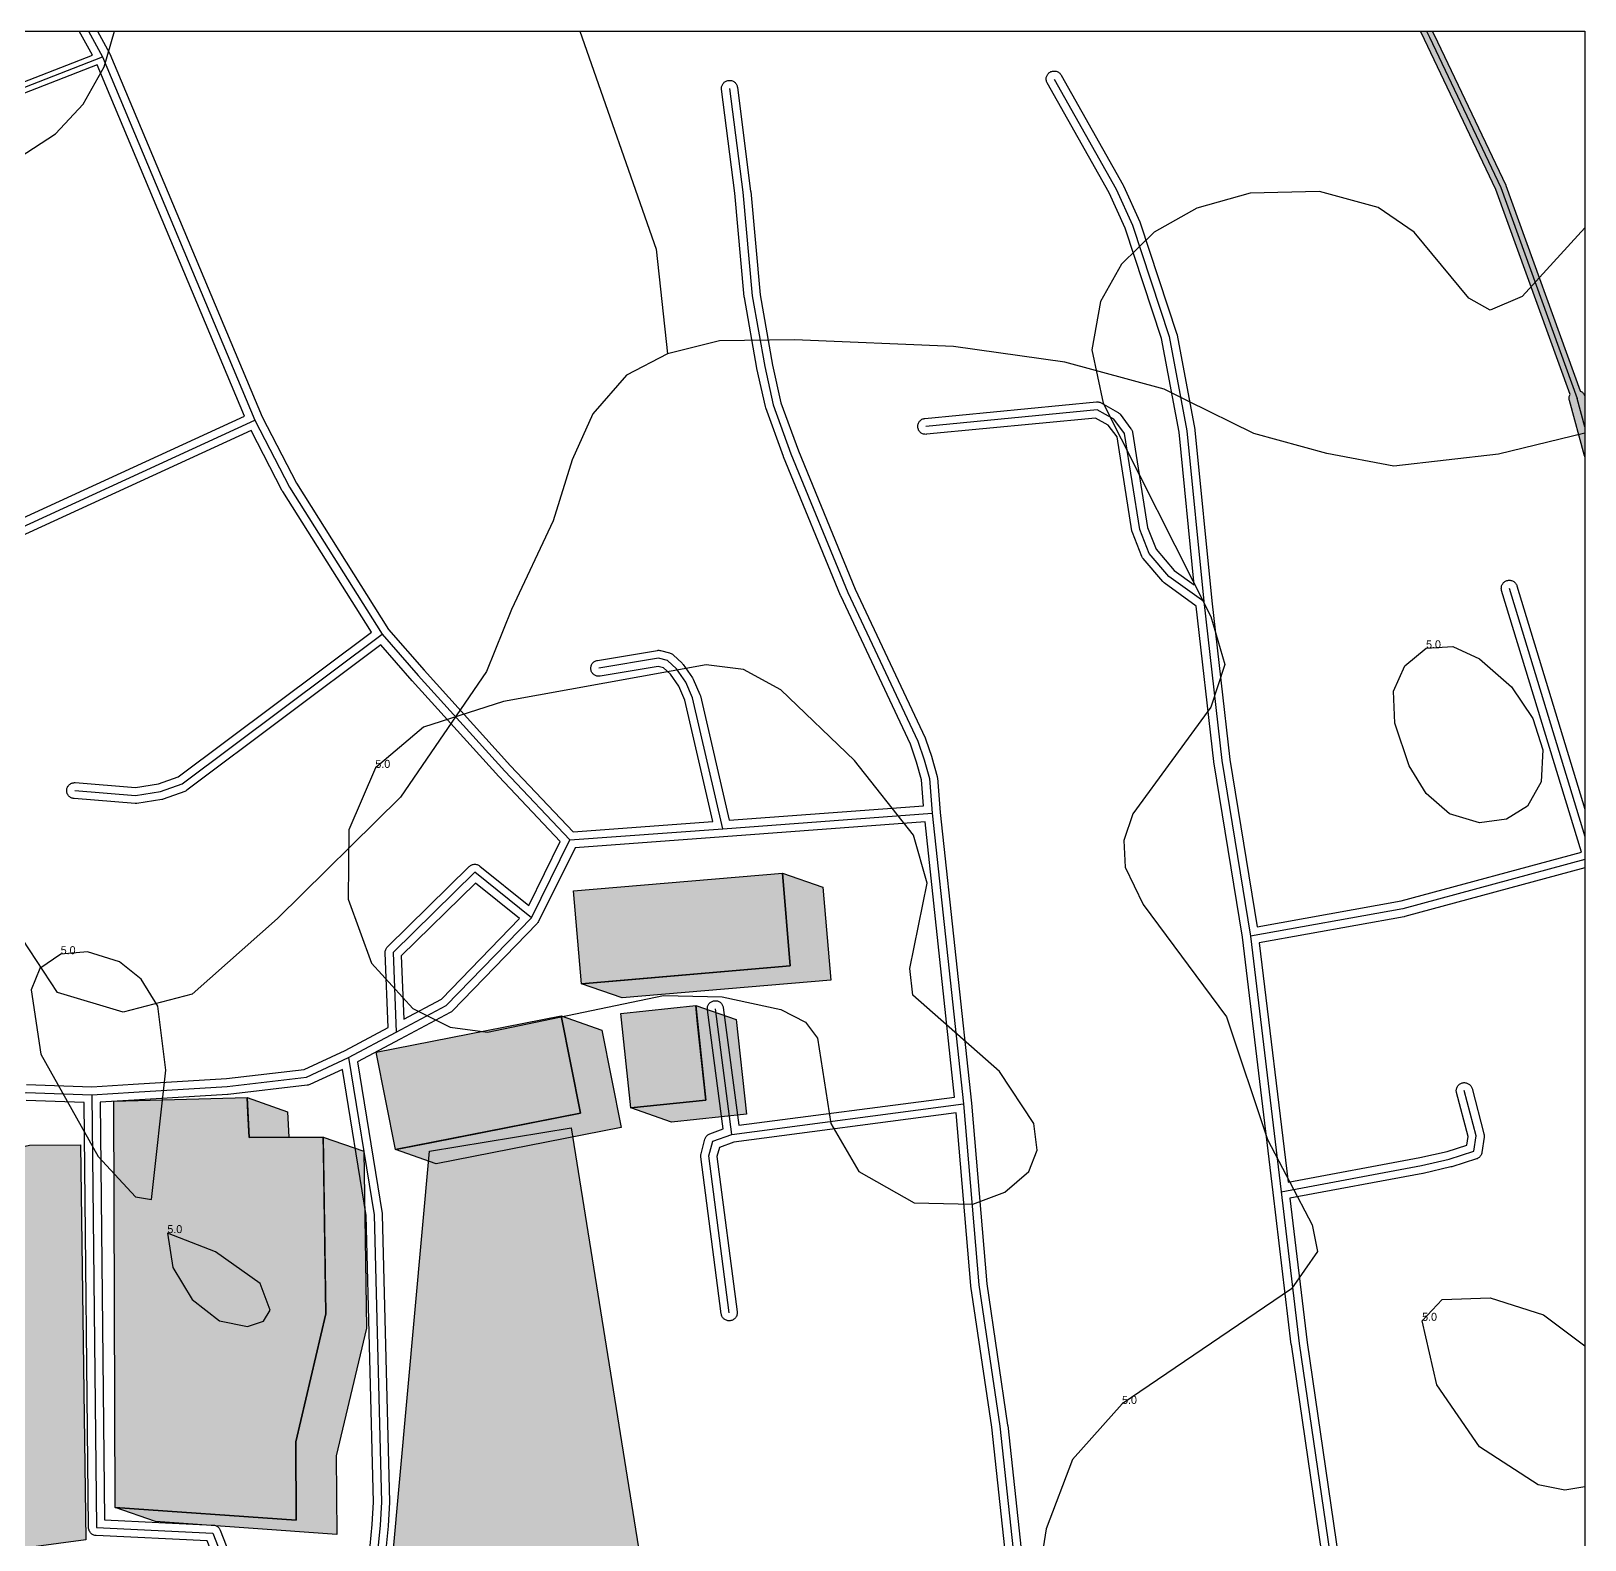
# Model space of a CAD drawing. Header units: metres. Extents: x 0 to 507, y 0 to 750.
# Drawn here: x 215.4 to 506.7, y 467.6 to 750.4 of the extents above; entities that cross this region are included whole.
import ezdxf

# ---------------------------------------------------------------- set-up
doc = ezdxf.new("R2010")
doc.units = ezdxf.units.M
for name, color, linetype, true_color in [('TPX_10_CONTOUR_LINES', 7, 'Continuous', 0x000000), ('TPX_11_CONTOUR_LINES_TEXT', 7, 'Continuous', 0x000000), ('TPX_12_GREEN_AREAS', 7, 'Continuous', 0x58ba48), ('TPX_13_GREEN_AREAS_HATCH', 7, 'Continuous', 0x58ba48), ('TPX_14_WATERWAYS', 7, 'Continuous', 0x7aafdf), ('TPX_3_BUILDINGS_HATCH', 7, 'Continuous', 0xf0f0f0), ('TPX_4_BUILDINGS_SHADOWS_OUTLINES', 7, 'Continuous', 0x000000), ('TPX_5_BUILDINGS_SHADOWS_HATCH', 7, 'Continuous', 0x000000), ('TPX_9_ROADS_OUTLINES_HATCH', 7, 'Continuous', 0xc8c8c8)]:
    doc.layers.add(name, color=color, linetype=linetype, true_color=true_color)
for name, color, linetype in [('TPX_2_BUILDINGS', 7, 'Continuous'), ('TPX_7_ROADS', 7, 'Continuous'), ('TPX_8_ROADS_OUTLINES', 7, 'Continuous')]:
    doc.layers.add(name, color=color, linetype=linetype)

msp = doc.modelspace()

# ---------------------------------------------------------------- hatches: boundary and pattern name
at = {"layer": 'TPX_13_GREEN_AREAS_HATCH'}
h = msp.add_hatch(color=256, dxfattribs=at)
h.dxf.hatch_style = 1
h.paths.add_polyline_path([(290.06, 540.5), (316.64, 544.84), (329.5, 464.61), (281.75, 448.71), (290.06, 540.5)])
h = msp.add_hatch(color=256, dxfattribs=at)
h.dxf.hatch_style = 1
h.paths.add_polyline_path([(215.04, 541.64), (224.61, 541.7), (225.64, 467.66), (112.86, 452.51), (108.43, 517.93), (215.04, 541.64)])
at = {"layer": 'TPX_3_BUILDINGS_HATCH'}
h = msp.add_hatch(color=256, dxfattribs=at)
h.dxf.hatch_style = 1
h.paths.add_polyline_path([(356.23, 592.61), (357.71, 575.2), (318.56, 571.87), (317.07, 589.29), (356.23, 592.61)])
h = msp.add_hatch(color=256, dxfattribs=at)
h.dxf.hatch_style = 1
h.paths.add_polyline_path([(314.75, 565.83), (318.37, 547.58), (283.72, 540.78), (280.09, 559.03), (314.75, 565.83)])
h = msp.add_hatch(color=256, dxfattribs=at)
h.dxf.hatch_style = 1
h.paths.add_polyline_path([(339.98, 567.78), (341.87, 550.05), (327.82, 548.58), (325.93, 566.29), (339.98, 567.78)])
h = msp.add_hatch(color=256, dxfattribs=at)
h.dxf.hatch_style = 1
h.paths.add_polyline_path([(230.85, 549.84), (255.86, 550.53), (256.23, 543.04), (270.15, 543.13), (270.64, 509.98), (264.98, 486.02), (265.07, 471.32), (231.11, 473.71), (230.85, 549.84)])
at = {"layer": 'TPX_5_BUILDINGS_SHADOWS_HATCH'}
h = msp.add_hatch(color=256, dxfattribs=at)
h.dxf.hatch_style = 1
h.paths.add_polyline_path([(365.32, 572.55), (326.17, 569.23), (318.56, 571.87), (325.89, 572.49), (357.71, 575.2), (356.23, 592.61), (363.83, 589.96), (365.32, 572.55)])
h = msp.add_hatch(color=256, dxfattribs=at)
h.dxf.hatch_style = 1
h.paths.add_polyline_path([(325.98, 544.93), (291.33, 538.13), (283.72, 540.78), (290.53, 542.11), (318.37, 547.58), (314.75, 565.83), (322.36, 563.18), (325.98, 544.93)])
h = msp.add_hatch(color=256, dxfattribs=at)
h.dxf.hatch_style = 1
h.paths.add_polyline_path([(349.48, 547.41), (335.43, 545.93), (327.82, 548.58), (341.87, 550.05), (340.34, 564.36), (339.98, 567.78), (347.59, 565.13), (349.48, 547.41)])
h = msp.add_hatch(color=256, dxfattribs=at)
h.dxf.hatch_style = 1
h.paths.add_polyline_path([(263.71, 543.09), (270.15, 543.13), (270.15, 543.13), (270.15, 543.13), (270.15, 543.13), (270.15, 543.13), (270.15, 543.13), (270.15, 543.13), (270.15, 543.13), (270.15, 543.13), (270.15, 543.13), (270.15, 543.13), (270.15, 543.13), (270.15, 543.13), (270.15, 543.13), (270.15, 543.13), (270.15, 543.13), (270.15, 543.13), (270.15, 543.13), (270.15, 543.13), (270.15, 543.13), (270.15, 543.13), (270.15, 543.13), (270.15, 543.13), (270.15, 543.13), (270.15, 543.13), (270.15, 543.13), (270.15, 543.13), (270.15, 543.13), (270.15, 543.13), (270.15, 543.13), (270.15, 543.13), (270.15, 543.13), (270.15, 543.13), (256.23, 543.04), (256.23, 543.04), (256.23, 543.04), (256.23, 543.04), (256.23, 543.04), (256.23, 543.04), (256.23, 543.04), (256.23, 543.04), (256.23, 543.04), (256.23, 543.04), (256.23, 543.04), (256.23, 543.04), (256.23, 543.04), (256.23, 543.04), (256.23, 543.04), (256.23, 543.04), (256.23, 543.04), (256, 547.68), (255.86, 550.53), (255.86, 550.53), (255.86, 550.53), (255.86, 550.53), (255.86, 550.53), (255.86, 550.53), (255.86, 550.53), (255.86, 550.53), (255.86, 550.53), (255.86, 550.53), (255.86, 550.53), (255.86, 550.53), (255.86, 550.53), (255.86, 550.53), (255.86, 550.53), (255.86, 550.53), (255.86, 550.53), (255.86, 550.53), (255.86, 550.53), (255.86, 550.53), (255.86, 550.53), (263.47, 547.88), (263.47, 547.88), (263.47, 547.88), (263.47, 547.88), (263.47, 547.88), (263.47, 547.88), (263.47, 547.88), (263.47, 547.88), (263.47, 547.88), (263.47, 547.88), (263.47, 547.88), (263.47, 547.88), (263.47, 547.88), (263.71, 543.09)])
h = msp.add_hatch(color=256, dxfattribs=at)
h.dxf.hatch_style = 1
h.paths.add_polyline_path([(278.25, 507.33), (278.25, 507.33), (278.25, 507.33), (278.25, 507.33), (272.59, 483.38), (272.68, 468.67), (272.68, 468.67), (272.68, 468.67), (272.68, 468.67), (272.68, 468.67), (272.68, 468.67), (272.68, 468.67), (272.68, 468.67), (272.68, 468.67), (272.68, 468.67), (272.68, 468.67), (272.68, 468.67), (272.68, 468.67), (272.68, 468.67), (272.68, 468.67), (272.68, 468.67), (272.68, 468.67), (272.68, 468.67), (238.72, 471.06), (238.72, 471.06), (238.72, 471.06), (238.72, 471.06), (231.11, 473.71), (231.11, 473.71), (231.11, 473.71), (231.11, 473.71), (231.11, 473.71), (231.11, 473.71), (231.11, 473.71), (231.11, 473.71), (231.11, 473.71), (231.11, 473.71), (231.11, 473.71), (231.11, 473.71), (231.11, 473.71), (231.11, 473.71), (231.11, 473.71), (231.11, 473.71), (231.11, 473.71), (231.11, 473.71), (231.11, 473.71), (231.11, 473.71), (231.11, 473.71), (231.11, 473.71), (231.11, 473.71), (231.11, 473.71), (231.11, 473.71), (231.11, 473.71), (231.11, 473.71), (231.11, 473.71), (231.11, 473.71), (231.11, 473.71), (265.07, 471.32), (264.98, 486.02), (264.98, 486.02), (264.98, 486.02), (270.64, 509.98), (270.19, 540.43), (270.15, 543.13), (270.15, 543.13), (270.15, 543.13), (270.15, 543.13), (270.15, 543.13), (270.15, 543.13), (270.15, 543.13), (270.15, 543.13), (270.15, 543.13), (270.15, 543.13), (270.15, 543.13), (270.15, 543.13), (270.15, 543.13), (270.15, 543.13), (270.15, 543.13), (270.15, 543.13), (270.15, 543.13), (270.15, 543.13), (270.15, 543.13), (270.15, 543.13), (270.15, 543.13), (277.76, 540.48), (277.76, 540.48), (277.76, 540.48), (277.76, 540.48), (277.76, 540.48), (277.76, 540.48), (277.76, 540.48), (277.76, 540.48), (277.76, 540.48), (277.76, 540.48), (277.76, 540.48), (277.76, 540.48), (277.76, 540.48), (278.25, 507.33)])
at = {"layer": 'TPX_9_ROADS_OUTLINES_HATCH'}
h = msp.add_hatch(color=256, dxfattribs=at)
h.dxf.hatch_style = 1
h.paths.add_polyline_path([(503.91, 682.28), (490.02, 720.71), (476.63, 748.81), (475.86, 750.39), (478.08, 750.39), (478.43, 749.67), (478.43, 749.67), (491.85, 721.53), (491.89, 721.44), (505.8, 682.96), (505.84, 682.94), (505.98, 682.87), (506.1, 682.79), (506.22, 682.7), (506.32, 682.6), (506.42, 682.49), (506.5, 682.37), (506.58, 682.24), (506.63, 682.11), (506.68, 681.97), (506.7, 681.89), (506.7, 670.62), (506.68, 670.68), (506.63, 670.82), (503.79, 681.17), (503.76, 681.31), (503.74, 681.46), (503.73, 681.61), (503.75, 681.75), (503.77, 681.9), (503.81, 682.04), (503.86, 682.18), (503.91, 682.28)])

# ---------------------------------------------------------------- linework, layer by layer
at = {"layer": 'TPX_10_CONTOUR_LINES'}
for points in [[(114.35, 750.39), (119.07, 736.69), (123.92, 730.72), (129.92, 726.3), (145.92, 720.81), (168.92, 718.96), (194.92, 721.02), (213.16, 726.69), (219.92, 731.12), (225.14, 736.69), (229.06, 743.69), (230.98, 750.39)], [(506.7, 713.52), (494.92, 700.66), (488.92, 698.1), (484.92, 700.32), (474.66, 712.69), (467.92, 717.31), (456.92, 720.32), (443.92, 720.03), (433.92, 717.18), (425.92, 712.7), (419.81, 706.69), (415.88, 699.69), (414.24, 690.69), (416.35, 680.69), (436.57, 640.69), (439.18, 631.69), (436.54, 623.69), (421.95, 603.69), (420.22, 598.69), (420.49, 593.69), (423.86, 586.69), (439.49, 565.69), (447.18, 542.69), (455.56, 526.69), (456.57, 521.69), (451.7, 514.69), (419.92, 493.11), (410.63, 482.69), (405.69, 469.69), (402.09, 446.69)], [(492, 602.69), (486.92, 601.99), (481.31, 603.69), (476.92, 607.53), (473.77, 612.69), (471.05, 620.69), (470.84, 626.69), (472.92, 631.45), (476.92, 634.72), (481.92, 635.04), (486.92, 632.74), (492.92, 627.51), (496.92, 621.54), (498.78, 615.69), (498.5, 609.69), (495.92, 605.17), (492, 602.69)], [(391.92, 530.54), (397.92, 532.82), (402.42, 536.69), (404.01, 540.69), (403.37, 545.69), (396.92, 555.4), (380.68, 569.69), (380.14, 574.69), (383.36, 590.69), (380.83, 599.69), (369.74, 613.69), (355.92, 626.96), (348.92, 630.76), (341.92, 631.62), (303.92, 624.73), (288.92, 619.94), (279.92, 612.31), (274.92, 600.69), (274.83, 587.69), (279.18, 575.69), (286.92, 567.22), (293.92, 563.7), (300.92, 562.76), (333.92, 569.68), (344.92, 569.43), (355.92, 567.04), (360.57, 564.69), (362.8, 561.69), (365.34, 545.69), (370.54, 536.69), (380.92, 530.82), (391.92, 530.54)], [(237.92, 531.42), (240.66, 555.69), (239.12, 567.69), (236.01, 572.69), (231.92, 575.96), (225.92, 577.84), (220.92, 577.4), (217.02, 574.69), (215.38, 570.69), (217.2, 558.69), (227.92, 539.47), (234.92, 531.93), (237.92, 531.42)], [(255.92, 507.61), (258.92, 508.61), (260.22, 510.69), (258.29, 515.69), (249.92, 521.6), (240.92, 525.13), (241.95, 518.69), (245.54, 512.69), (250.72, 508.69), (255.92, 507.61)], [(506.7, 477.59), (502.92, 476.94), (497.92, 477.98), (486.92, 485.06), (478.92, 496.69), (476.18, 508.69), (479.92, 512.7), (488.92, 512.99), (498.92, 509.8), (506.7, 503.98)]]:
    msp.add_lwpolyline(points, dxfattribs=at)
at = {"layer": 'TPX_12_GREEN_AREAS'}
for points in [[(290.06, 540.5), (316.64, 544.84), (329.5, 464.61), (281.75, 448.71), (290.06, 540.5)], [(215.04, 541.64), (224.61, 541.7), (225.64, 467.66), (112.86, 452.51), (108.43, 517.93), (215.04, 541.64)]]:
    msp.add_lwpolyline(points, dxfattribs=at)
at = {"layer": 'TPX_14_WATERWAYS'}
for points in [[(318.23, 750.39), (332.57, 709.51), (334.67, 689.88)], [(506.7, 675.05), (490.48, 671.12), (470.85, 668.84), (458.3, 671.26), (444.62, 675.01), (432.21, 681.11), (427.79, 683.28), (409.19, 688.36), (388.31, 691.3), (358.49, 692.54), (344.46, 692.33), (334.67, 689.88), (326.99, 685.94), (320.71, 678.66), (316.84, 670.05), (313.27, 658.63), (305.45, 641.97), (300.78, 630.4), (284.62, 606.81), (261.59, 584.09), (245.58, 569.91), (232.66, 566.51), (220.34, 570.23), (212.47, 582.22)]]:
    msp.add_lwpolyline(points, dxfattribs=at)
at = {"layer": 'TPX_1_FRAME'}
msp.add_lwpolyline([(0, 0), (0, 750.39), (506.7, 750.39), (506.7, 0)], close=True, dxfattribs=at)
at = {"layer": 'TPX_2_BUILDINGS'}
for points in [[(356.23, 592.61), (357.71, 575.2), (318.56, 571.87), (317.07, 589.29), (356.23, 592.61)], [(314.75, 565.83), (318.37, 547.58), (283.72, 540.78), (280.09, 559.03), (314.75, 565.83)], [(339.98, 567.78), (341.87, 550.05), (327.82, 548.58), (325.93, 566.29), (339.98, 567.78)], [(230.85, 549.84), (255.86, 550.53), (256.23, 543.04), (270.15, 543.13), (270.64, 509.98), (264.98, 486.02), (265.07, 471.32), (231.11, 473.71), (230.85, 549.84)]]:
    msp.add_lwpolyline(points, dxfattribs=at)
at = {"layer": 'TPX_4_BUILDINGS_SHADOWS_OUTLINES'}
for points in [[(365.32, 572.55), (326.17, 569.23), (318.56, 571.87), (325.89, 572.49), (357.71, 575.2), (356.23, 592.61), (363.83, 589.96), (365.32, 572.55)], [(325.98, 544.93), (291.33, 538.13), (283.72, 540.78), (290.53, 542.11), (318.37, 547.58), (314.75, 565.83), (322.36, 563.18), (325.98, 544.93)], [(349.48, 547.41), (335.43, 545.93), (327.82, 548.58), (341.87, 550.05), (340.34, 564.36), (339.98, 567.78), (347.59, 565.13), (349.48, 547.41)], [(263.71, 543.09), (270.15, 543.13), (270.15, 543.13), (270.15, 543.13), (270.15, 543.13), (270.15, 543.13), (270.15, 543.13), (270.15, 543.13), (270.15, 543.13), (270.15, 543.13), (270.15, 543.13), (270.15, 543.13), (270.15, 543.13), (270.15, 543.13), (270.15, 543.13), (270.15, 543.13), (270.15, 543.13), (270.15, 543.13), (270.15, 543.13), (270.15, 543.13), (270.15, 543.13), (270.15, 543.13), (270.15, 543.13), (270.15, 543.13), (270.15, 543.13), (270.15, 543.13), (270.15, 543.13), (270.15, 543.13), (270.15, 543.13), (270.15, 543.13), (270.15, 543.13), (270.15, 543.13), (270.15, 543.13), (270.15, 543.13), (256.23, 543.04), (256.23, 543.04), (256.23, 543.04), (256.23, 543.04), (256.23, 543.04), (256.23, 543.04), (256.23, 543.04), (256.23, 543.04), (256.23, 543.04), (256.23, 543.04), (256.23, 543.04), (256.23, 543.04), (256.23, 543.04), (256.23, 543.04), (256.23, 543.04), (256.23, 543.04), (256.23, 543.04), (256, 547.68), (255.86, 550.53), (255.86, 550.53), (255.86, 550.53), (255.86, 550.53), (255.86, 550.53), (255.86, 550.53), (255.86, 550.53), (255.86, 550.53), (255.86, 550.53), (255.86, 550.53), (255.86, 550.53), (255.86, 550.53), (255.86, 550.53), (255.86, 550.53), (255.86, 550.53), (255.86, 550.53), (255.86, 550.53), (255.86, 550.53), (255.86, 550.53), (255.86, 550.53), (255.86, 550.53), (263.47, 547.88), (263.47, 547.88), (263.47, 547.88), (263.47, 547.88), (263.47, 547.88), (263.47, 547.88), (263.47, 547.88), (263.47, 547.88), (263.47, 547.88), (263.47, 547.88), (263.47, 547.88), (263.47, 547.88), (263.47, 547.88), (263.71, 543.09)], [(278.25, 507.33), (278.25, 507.33), (278.25, 507.33), (278.25, 507.33), (272.59, 483.38), (272.68, 468.67), (272.68, 468.67), (272.68, 468.67), (272.68, 468.67), (272.68, 468.67), (272.68, 468.67), (272.68, 468.67), (272.68, 468.67), (272.68, 468.67), (272.68, 468.67), (272.68, 468.67), (272.68, 468.67), (272.68, 468.67), (272.68, 468.67), (272.68, 468.67), (272.68, 468.67), (272.68, 468.67), (272.68, 468.67), (238.72, 471.06), (238.72, 471.06), (238.72, 471.06), (238.72, 471.06), (231.11, 473.71), (231.11, 473.71), (231.11, 473.71), (231.11, 473.71), (231.11, 473.71), (231.11, 473.71), (231.11, 473.71), (231.11, 473.71), (231.11, 473.71), (231.11, 473.71), (231.11, 473.71), (231.11, 473.71), (231.11, 473.71), (231.11, 473.71), (231.11, 473.71), (231.11, 473.71), (231.11, 473.71), (231.11, 473.71), (231.11, 473.71), (231.11, 473.71), (231.11, 473.71), (231.11, 473.71), (231.11, 473.71), (231.11, 473.71), (231.11, 473.71), (231.11, 473.71), (231.11, 473.71), (231.11, 473.71), (231.11, 473.71), (231.11, 473.71), (265.07, 471.32), (264.98, 486.02), (264.98, 486.02), (264.98, 486.02), (270.64, 509.98), (270.19, 540.43), (270.15, 543.13), (270.15, 543.13), (270.15, 543.13), (270.15, 543.13), (270.15, 543.13), (270.15, 543.13), (270.15, 543.13), (270.15, 543.13), (270.15, 543.13), (270.15, 543.13), (270.15, 543.13), (270.15, 543.13), (270.15, 543.13), (270.15, 543.13), (270.15, 543.13), (270.15, 543.13), (270.15, 543.13), (270.15, 543.13), (270.15, 543.13), (270.15, 543.13), (270.15, 543.13), (277.76, 540.48), (277.76, 540.48), (277.76, 540.48), (277.76, 540.48), (277.76, 540.48), (277.76, 540.48), (277.76, 540.48), (277.76, 540.48), (277.76, 540.48), (277.76, 540.48), (277.76, 540.48), (277.76, 540.48), (277.76, 540.48), (278.25, 507.33)]]:
    msp.add_lwpolyline(points, dxfattribs=at)
at = {"layer": 'TPX_7_ROADS'}
for points in [[(226.12, 750.39), (228.75, 745.54), (257.32, 677.48), (263.81, 664.94), (281.17, 637.38), (287.95, 629.64)], [(476.97, 750.39), (477.53, 749.24), (490.95, 721.1), (505.23, 681.57)], [(111.14, 721.71), (118.54, 720.6), (127.71, 722.2), (176.99, 725.38), (228.75, 745.54)], [(407.19, 741.41), (418.81, 720.79), (421.9, 714.02), (428.78, 693.14)], [(346.32, 739.66), (348.8, 720.21), (350.58, 700.75)], [(350.58, 700.75), (352.93, 687.51)], [(428.78, 693.14), (432.09, 675.46)], [(352.93, 687.51), (354.51, 680.33), (357.82, 671.18), (368.52, 645.19), (381.64, 617.3), (382.83, 613.85), (383.8, 610.31), (384.32, 603.8), (390.17, 549.34), (393.05, 515.43), (396.98, 488.94), (415.23, 319.7), (417.02, 314.95), (417.64, 313.48), (418.8, 313.12), (443.43, 316.59), (476.16, 321.2)], [(435.24, 643.48), (428.68, 648.21), (425.02, 652.51), (423.25, 656.96), (420.39, 674.96), (418.35, 677.69), (415.28, 679.4), (383.11, 676.32)], [(506.7, 676.23), (505.23, 681.57)], [(212.07, 656.7), (257.32, 677.48)], [(432.09, 675.46), (435.24, 643.48), (438.61, 613.67), (443.99, 580.77), (449.73, 532.89), (453.14, 504.45), (463.03, 436.55), (476.16, 321.2), (479.28, 290.51)], [(492.52, 645.98), (506.7, 599.44)], [(223.54, 608.05), (234.97, 607.16), (239.64, 607.86), (243.69, 609.32), (281.17, 637.38)], [(345.06, 600.91), (339.39, 625.47), (338.14, 628.35), (336.39, 630.86), (334.71, 632.43), (333.03, 632.85), (321.81, 630.99)], [(287.95, 629.64), (304.16, 611.7)], [(304.16, 611.7), (316.39, 598.8), (345.06, 600.91), (384.32, 603.8)], [(115.16, 588.67), (167.85, 605.56), (174.94, 608.05), (180.07, 600.29), (181.84, 596.56), (193.41, 553.67), (206.36, 551.35), (214.47, 551.46), (226.78, 551.05), (234.62, 551.53), (252.12, 552.61), (266.98, 554.34), (274.9, 558.01)], [(283.83, 562.78), (293.21, 567.77), (309.18, 584.2), (316.39, 598.8)], [(506.7, 595.12), (472.55, 585.91), (443.99, 580.77)], [(309.18, 584.2), (298.56, 592.75), (283.25, 577.71), (283.83, 562.78)], [(346.78, 543.64), (343.66, 567.19)], [(274.9, 558.01), (283.83, 562.78)], [(274.9, 558.01), (279.71, 528.54), (281.08, 474.7), (280.82, 470.38), (280.38, 465.99), (278.37, 462.81), (276.05, 461.07)], [(226.78, 551.05), (227.65, 469.94), (249.42, 468.92), (254.03, 457.19)], [(449.73, 532.89), (476.04, 537.8), (481.26, 538.98), (485.89, 540.46), (486.31, 543.33), (484.08, 551.83)], [(346.25, 510.2), (342.44, 539.59), (343.16, 542.33), (346.78, 543.64), (390.17, 549.34)]]:
    msp.add_lwpolyline(points, dxfattribs=at)
at = {"layer": 'TPX_8_ROADS_OUTLINES'}
for points in [[(176.78, 726.37), (226.86, 745.88), (224.41, 750.39), (227.82, 750.39), (230.07, 746.25), (230.14, 746.12), (258.68, 678.11), (265.11, 665.68), (282.37, 638.28), (289.07, 630.63), (305.27, 612.72), (316.99, 600.35), (343.2, 602.27), (337.96, 624.99), (336.83, 627.61), (335.25, 629.87), (333.97, 631.07), (332.97, 631.32), (322.05, 629.51), (321.91, 629.49), (321.76, 629.49), (321.61, 629.5), (321.47, 629.53), (321.33, 629.57), (321.19, 629.62), (321.06, 629.69), (320.93, 629.77), (320.82, 629.86), (320.71, 629.96), (320.62, 630.08), (320.53, 630.2), (320.46, 630.33), (320.4, 630.46), (320.36, 630.6), (320.33, 630.75), (320.31, 630.89), (320.31, 631.04), (320.32, 631.19), (320.35, 631.33), (320.39, 631.47), (320.44, 631.61), (320.51, 631.74), (320.59, 631.86), (320.68, 631.98), (320.78, 632.08), (320.89, 632.18), (321.01, 632.26), (321.14, 632.34), (321.28, 632.39), (321.42, 632.44), (321.56, 632.47), (332.79, 634.33), (332.94, 634.35), (333.09, 634.35), (333.25, 634.33), (333.4, 634.3), (335.08, 633.88), (335.22, 633.84), (335.36, 633.78), (335.5, 633.71), (335.62, 633.62), (335.74, 633.52), (337.41, 631.95), (337.52, 631.84), (337.62, 631.72), (339.37, 629.2), (339.45, 629.08), (339.52, 628.94), (340.77, 626.06), (340.82, 625.93), (340.86, 625.8), (346.23, 602.5), (382.7, 605.18), (382.31, 610.05), (381.4, 613.4), (380.25, 616.74), (367.16, 644.55), (367.13, 644.62), (356.43, 670.61), (356.41, 670.67), (353.1, 679.82), (353.04, 680.01), (351.46, 687.19), (351.46, 687.22), (351.45, 687.25), (349.1, 700.49), (349.09, 700.55), (349.08, 700.61), (347.3, 720.05), (344.83, 739.48), (344.82, 739.62), (344.82, 739.77), (344.84, 739.92), (344.87, 740.06), (344.92, 740.2), (344.98, 740.33), (345.05, 740.46), (345.13, 740.58), (345.23, 740.69), (345.34, 740.8), (345.45, 740.89), (345.58, 740.97), (345.71, 741.03), (345.84, 741.09), (345.99, 741.13), (346.13, 741.15), (346.28, 741.16), (346.42, 741.16), (346.57, 741.14), (346.71, 741.11), (346.85, 741.07), (346.99, 741.01), (347.12, 740.93), (347.24, 740.85), (347.35, 740.75), (347.45, 740.65), (347.54, 740.53), (347.62, 740.41), (347.69, 740.28), (347.74, 740.14), (347.78, 740), (347.81, 739.85), (350.28, 720.4), (350.29, 720.35), (352.07, 700.95), (354.4, 687.8), (355.95, 680.75), (359.22, 671.72), (369.89, 645.79), (383, 617.94), (383.06, 617.79), (384.25, 614.33), (384.28, 614.24), (385.24, 610.71), (385.27, 610.57), (385.29, 610.43), (385.82, 603.94), (391.66, 549.5), (391.66, 549.46), (394.54, 515.6), (398.46, 489.16), (398.47, 489.1), (416.71, 320.05)], [(503.91, 682.28), (490.02, 720.71), (476.63, 748.81), (475.86, 750.39), (478.08, 750.39), (478.43, 749.67), (478.43, 749.67), (491.85, 721.53), (491.89, 721.44), (505.8, 682.96), (505.84, 682.94), (505.98, 682.87), (506.1, 682.79), (506.22, 682.7), (506.32, 682.6), (506.42, 682.49), (506.5, 682.37), (506.58, 682.24), (506.63, 682.11), (506.68, 681.97), (506.7, 681.89), (506.7, 670.62), (506.68, 670.68), (506.63, 670.82), (503.79, 681.17), (503.76, 681.31), (503.74, 681.46), (503.73, 681.61), (503.75, 681.75), (503.77, 681.9), (503.81, 682.04), (503.86, 682.18), (503.91, 682.28)], [(211.45, 658.07), (255.37, 678.23), (227.74, 744.07), (177.36, 724.45)], [(461.54, 436.36), (451.66, 504.23), (451.65, 504.27), (448.24, 532.71), (442.5, 580.56), (437.13, 613.43), (437.12, 613.5), (433.82, 642.65), (427.8, 646.99), (427.66, 647.1), (427.54, 647.23), (423.88, 651.54), (423.78, 651.67), (423.69, 651.81), (423.62, 651.96), (421.86, 656.4), (421.8, 656.56), (421.77, 656.72), (418.97, 674.36), (417.34, 676.54), (414.96, 677.86), (383.25, 674.83), (383.1, 674.82), (382.96, 674.83), (382.81, 674.85), (382.67, 674.88), (382.53, 674.93), (382.4, 675), (382.27, 675.07), (382.15, 675.16), (382.04, 675.26), (381.94, 675.37), (381.86, 675.49), (381.78, 675.62), (381.72, 675.75), (381.67, 675.89), (381.63, 676.03), (381.61, 676.18), (381.61, 676.32), (381.61, 676.47), (381.64, 676.62), (381.67, 676.76), (381.72, 676.9), (381.79, 677.03), (381.86, 677.16), (381.95, 677.27), (382.05, 677.38), (382.16, 677.48), (382.28, 677.57), (382.4, 677.64), (382.54, 677.71), (382.67, 677.76), (382.82, 677.79), (382.96, 677.81), (415.14, 680.89), (415.29, 680.9), (415.44, 680.89), (415.59, 680.87), (415.74, 680.83), (415.88, 680.78), (416.02, 680.71), (419.08, 679), (419.21, 678.92), (419.33, 678.82), (419.44, 678.71), (419.54, 678.59), (421.59, 675.86), (421.68, 675.74), (421.75, 675.61), (421.8, 675.48), (421.85, 675.34), (421.88, 675.2), (424.71, 657.36), (426.32, 653.29), (429.7, 649.32), (433.42, 646.64), (430.61, 675.25), (427.32, 692.77), (420.5, 713.47), (417.47, 720.1), (405.88, 740.68), (405.82, 740.81), (405.76, 740.95), (405.72, 741.09), (405.7, 741.23), (405.69, 741.38), (405.69, 741.53), (405.71, 741.67), (405.74, 741.82), (405.79, 741.96), (405.85, 742.09), (405.92, 742.22), (406.01, 742.34), (406.11, 742.45), (406.21, 742.55), (406.33, 742.64), (406.45, 742.72), (406.58, 742.79), (406.72, 742.84), (406.86, 742.88), (407.01, 742.9), (407.16, 742.91), (407.3, 742.91), (407.45, 742.89), (407.59, 742.86), (407.73, 742.81), (407.87, 742.75), (407.99, 742.68), (408.11, 742.59), (408.23, 742.5), (408.33, 742.39), (408.42, 742.27), (408.5, 742.15), (420.12, 721.52), (420.17, 721.41), (423.27, 714.65), (423.33, 714.49), (430.2, 693.61), (430.21, 693.59), (430.22, 693.56), (430.23, 693.52), (430.24, 693.47), (430.24, 693.45), (430.25, 693.42), (433.57, 675.74), (433.58, 675.68), (433.59, 675.61), (436.73, 643.64), (440.1, 613.88), (445.22, 582.52), (472.22, 587.38), (506.03, 596.49), (491.09, 645.54), (491.05, 645.69), (491.03, 645.83), (491.02, 645.98), (491.03, 646.13), (491.05, 646.27), (491.09, 646.41), (491.14, 646.55), (491.2, 646.69), (491.28, 646.81), (491.36, 646.93), (491.46, 647.04), (491.57, 647.14), (491.69, 647.23), (491.82, 647.3), (491.95, 647.37), (492.09, 647.41), (492.23, 647.45), (492.38, 647.47), (492.52, 647.48), (492.67, 647.47), (492.82, 647.45), (492.96, 647.42), (493.1, 647.37), (493.23, 647.3), (493.36, 647.23), (493.47, 647.14), (493.58, 647.04), (493.68, 646.93), (493.77, 646.81), (493.85, 646.69), (493.91, 646.56), (493.96, 646.42), (506.7, 604.59), (506.7, 593.57), (472.94, 584.46), (472.82, 584.43), (445.65, 579.54), (451.03, 534.66), (475.74, 539.27), (480.87, 540.43), (484.54, 541.6), (484.78, 543.25), (482.63, 551.45), (482.6, 551.59), (482.59, 551.74), (482.58, 551.89), (482.6, 552.03), (482.62, 552.18), (482.66, 552.32), (482.72, 552.46), (482.79, 552.59), (482.87, 552.71), (482.96, 552.82), (483.06, 552.93), (483.18, 553.02), (483.3, 553.11), (483.43, 553.18), (483.56, 553.24), (483.7, 553.28), (483.85, 553.31), (483.99, 553.33), (484.14, 553.33), (484.29, 553.31), (484.43, 553.29), (484.57, 553.25), (484.71, 553.19), (484.84, 553.12), (484.96, 553.04), (485.08, 552.95), (485.18, 552.85), (485.28, 552.74), (485.36, 552.61), (485.43, 552.48), (485.49, 552.35), (485.53, 552.21), (487.76, 543.71), (487.79, 543.57), (487.81, 543.42), (487.81, 543.27), (487.79, 543.12), (487.38, 540.24), (487.35, 540.09), (487.3, 539.95), (487.24, 539.81), (487.17, 539.67), (487.08, 539.55), (486.99, 539.43), (486.88, 539.32), (486.76, 539.23), (486.63, 539.15), (486.49, 539.08), (486.35, 539.03), (481.72, 537.55), (481.59, 537.52), (476.38, 536.33), (476.32, 536.32), (451.38, 531.68), (454.63, 504.65), (464.51, 436.76)], [(214.52, 552.95), (226.76, 552.56), (234.52, 553.03), (251.99, 554.11), (266.57, 555.8), (274.23, 559.36), (282.3, 563.66), (281.75, 577.65), (281.75, 577.81), (281.77, 577.96), (281.8, 578.12), (281.85, 578.26), (281.92, 578.41), (282, 578.54), (282.09, 578.67), (282.2, 578.78), (297.51, 593.82), (297.61, 593.92), (297.73, 594), (297.86, 594.08), (297.99, 594.14), (298.13, 594.19), (298.27, 594.22), (298.41, 594.24), (298.56, 594.25), (298.7, 594.24), (298.85, 594.22), (298.99, 594.19), (299.12, 594.14), (299.26, 594.08), (299.38, 594), (299.5, 593.92), (308.66, 586.54), (314.58, 598.53), (303.08, 610.67), (303.06, 610.68), (303.05, 610.7), (286.84, 628.63), (286.83, 628.64), (286.82, 628.65), (280.95, 635.35), (244.59, 608.12), (244.46, 608.04), (244.33, 607.97), (244.2, 607.91), (240.15, 606.45), (240.01, 606.41), (239.86, 606.38), (235.2, 605.67), (235.03, 605.66), (234.86, 605.66), (223.42, 606.56), (223.27, 606.58), (223.13, 606.61), (222.99, 606.65), (222.86, 606.71), (222.73, 606.79), (222.61, 606.87), (222.5, 606.97), (222.4, 607.08), (222.31, 607.19), (222.23, 607.32), (222.16, 607.45), (222.11, 607.59), (222.07, 607.73), (222.05, 607.87), (222.04, 608.02), (222.04, 608.17), (222.06, 608.31), (222.09, 608.46), (222.14, 608.6), (222.2, 608.73), (222.27, 608.86), (222.36, 608.98), (222.45, 609.09), (222.56, 609.19), (222.68, 609.28), (222.8, 609.36), (222.93, 609.43), (223.07, 609.48), (223.21, 609.52), (223.36, 609.54), (223.51, 609.55), (223.65, 609.55), (234.92, 608.67), (239.27, 609.32), (242.97, 610.66), (279.16, 637.75), (262.54, 664.14), (262.47, 664.25), (256.64, 675.52), (212.7, 655.34)], [(413.56, 321.2), (395.49, 488.75), (391.57, 515.21), (391.56, 515.3), (388.8, 547.65), (347.13, 542.18), (344.41, 541.19), (343.97, 539.49), (347.74, 510.39), (347.75, 510.24), (347.75, 510.1), (347.73, 509.95), (347.7, 509.81), (347.66, 509.67), (347.6, 509.53), (347.52, 509.4), (347.44, 509.28), (347.35, 509.17), (347.24, 509.07), (347.12, 508.98), (347, 508.9), (346.87, 508.83), (346.73, 508.78), (346.59, 508.74), (346.45, 508.71), (346.3, 508.7), (346.15, 508.7), (346.01, 508.72), (345.86, 508.75), (345.72, 508.8), (345.59, 508.85), (345.46, 508.93), (345.34, 509.01), (345.23, 509.11), (345.12, 509.21), (345.03, 509.33), (344.95, 509.45), (344.89, 509.58), (344.83, 509.72), (344.79, 509.86), (344.77, 510.01), (340.95, 539.4), (340.94, 539.54), (340.94, 539.69), (340.96, 539.83), (340.99, 539.97), (341.71, 542.71), (341.75, 542.85), (341.81, 542.98), (341.88, 543.11), (341.96, 543.23), (342.05, 543.34), (342.15, 543.44), (342.27, 543.53), (342.39, 543.61), (342.51, 543.68), (342.65, 543.74), (345.13, 544.64), (342.17, 566.99), (342.16, 567.14), (342.16, 567.29), (342.18, 567.43), (342.21, 567.58), (342.26, 567.72), (342.31, 567.85), (342.39, 567.98), (342.47, 568.1), (342.56, 568.21), (342.67, 568.32), (342.79, 568.41), (342.91, 568.49), (343.04, 568.56), (343.18, 568.61), (343.32, 568.65), (343.46, 568.68), (343.61, 568.69), (343.76, 568.69), (343.9, 568.67), (344.05, 568.64), (344.19, 568.59), (344.32, 568.54), (344.45, 568.46), (344.57, 568.38), (344.68, 568.29), (344.79, 568.18), (344.88, 568.06), (344.96, 567.94), (345.03, 567.81), (345.08, 567.67), (345.12, 567.53), (345.15, 567.39), (348.07, 545.33), (388.52, 550.63), (382.99, 602.2), (345.17, 599.41), (317.35, 597.36), (310.52, 583.53), (310.51, 583.52), (310.5, 583.5), (310.47, 583.44), (310.44, 583.4), (310.44, 583.39), (310.43, 583.37), (310.38, 583.31), (310.35, 583.27), (310.35, 583.26), (310.34, 583.25), (310.28, 583.18), (310.25, 583.15), (294.29, 566.73), (294.18, 566.62), (294.05, 566.53), (293.92, 566.45), (284.54, 561.46), (276.55, 557.2), (281.19, 528.78), (281.21, 528.58), (282.58, 474.74), (282.57, 474.62), (282.32, 470.29), (282.31, 470.23), (281.87, 465.84)], [(298.66, 590.74), (284.77, 577.11), (285.24, 565.23), (292.3, 568.98), (306.95, 584.06), (298.66, 590.74)], [(278.92, 466.5), (279.33, 470.5), (279.57, 474.73), (278.22, 528.4), (273.74, 555.82), (267.61, 552.98), (267.46, 552.92)], [(267.46, 552.92), (267.31, 552.87), (267.15, 552.85), (252.29, 551.12), (252.21, 551.11), (234.71, 550.03), (228.29, 549.64), (229.14, 471.37), (249.49, 470.41), (249.63, 470.4), (249.78, 470.37), (249.91, 470.33), (250.05, 470.28), (250.17, 470.21), (250.29, 470.14), (250.41, 470.05), (250.51, 469.95), (250.6, 469.84), (250.69, 469.72), (250.76, 469.6), (250.82, 469.46), (254.53, 460.03)], [(250.17, 174.99), (250.93, 266.58), (252.42, 442.73), (252.53, 456.92), (248.38, 467.46), (227.58, 468.44), (227.43, 468.45), (227.29, 468.48), (227.14, 468.53), (227, 468.58), (226.87, 468.66), (226.74, 468.74), (226.63, 468.84), (226.52, 468.95), (226.43, 469.07), (226.35, 469.2), (226.28, 469.33), (226.23, 469.47), (226.19, 469.62), (226.16, 469.77), (226.15, 469.92), (225.29, 549.6), (214.45, 549.95)]]:
    msp.add_lwpolyline(points, dxfattribs=at)

# ---------------------------------------------------------------- texts
at = {"layer": 'TPX_11_CONTOUR_LINES_TEXT'}
for p in [(476.92, 634.72), (279.92, 612.31), (220.92, 577.4), (240.92, 525.13), (476.18, 508.69), (419.92, 493.11)]:
    msp.add_text('5.0', height=1.5, dxfattribs=at).set_placement(p)

doc.saveas('drawing.dxf')
